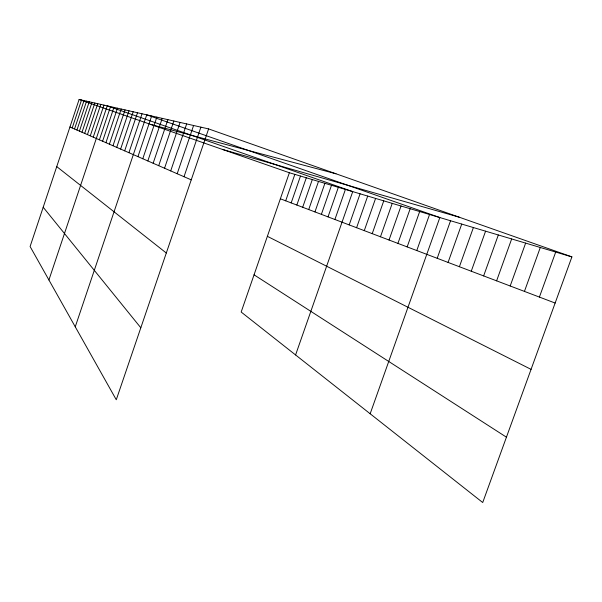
<?xml version="1.0" encoding="UTF-8"?>
<svg xmlns="http://www.w3.org/2000/svg" width="602" height="602" viewBox="0 0 602 602"><rect width="100%" height="100%" fill="white"/><g stroke="black" fill="none" stroke-linecap="round" stroke-linejoin="round"><path stroke-width="0.9" d="M208.608 128.911L79.118 99.473L30.1 246.527L116.276 399.758L208.608 128.911L571.9 256.888L482.714 502.527L241.169 312.039L289.374 172.744L571.9 256.888M72.21 127.97L81.526 100.022M74.535 128.986L84.017 100.587M76.943 130.04L86.583 101.166M79.434 131.123L89.239 101.776M82.007 132.244L91.978 102.4M84.671 133.403L94.823 103.04M87.425 134.607L97.757 103.71M90.285 135.849L100.805 104.402M93.242 137.143L103.958 105.124M48.912 279.975L107.239 105.862L352.734 191.609L295.582 354.954M99.398 139.822L110.535 106.614M102.603 141.222L113.951 107.389M105.937 142.674L117.503 108.202M109.391 144.179L121.19 109.037M112.988 145.752L125.028 109.91M116.728 147.377L129.016 110.821M120.618 149.078L133.177 111.761M124.674 150.846L137.504 112.747M128.911 152.69L142.027 113.77M75.25 326.811L146.745 114.847L439.836 217.555L370.162 413.77M137.948 156.633L151.674 115.968M142.779 158.74L156.836 117.142M147.836 160.945L162.231 118.368M153.141 163.255L167.898 119.655M158.702 165.678L173.843 121.01M164.549 168.229L180.088 122.424M170.705 170.908L186.658 123.922M177.184 173.737L193.588 125.494M184.016 176.717L200.887 127.157M285.687 200.82L294.845 174.369M291.18 202.897L300.488 176.055M296.839 205.049L306.305 177.786M302.686 207.269L312.31 179.569M308.713 209.556L318.503 181.42M314.944 211.919L324.899 183.324M321.378 214.357L331.506 185.288M328.03 216.886L338.347 187.327M334.908 219.489L345.413 189.434M349.19 224.907L360.086 193.799M356.595 227.722L367.702 196.071M364.27 230.634L375.588 198.419M372.224 233.651L383.76 200.85M380.472 236.782L392.233 203.378M389.027 240.025L401.037 205.997M397.922 243.396L410.173 208.721M407.163 246.903L419.669 211.55M416.772 250.552L429.55 214.493M437.195 258.303L450.559 220.746M448.061 262.427L461.734 224.072M459.401 266.724L473.398 227.548M471.253 271.224L485.581 231.176M483.639 275.919L498.321 234.976M496.605 280.841L511.662 238.949M510.187 285.995L525.636 243.11M524.44 291.398L540.303 247.475M539.4 297.079L555.706 252.065M150.876 124.479L335.999 173.79M222.326 149.379L459.288 217.217M79.118 99.473L289.374 172.744M280.359 198.795L555.142 303.047M69.945 126.984L191.24 179.863M267.371 236.323L531.062 369.365M254.044 274.821L506.44 437.18M56.739 166.603L166.302 253.013M43.193 207.246L140.815 327.781"/></g></svg>
